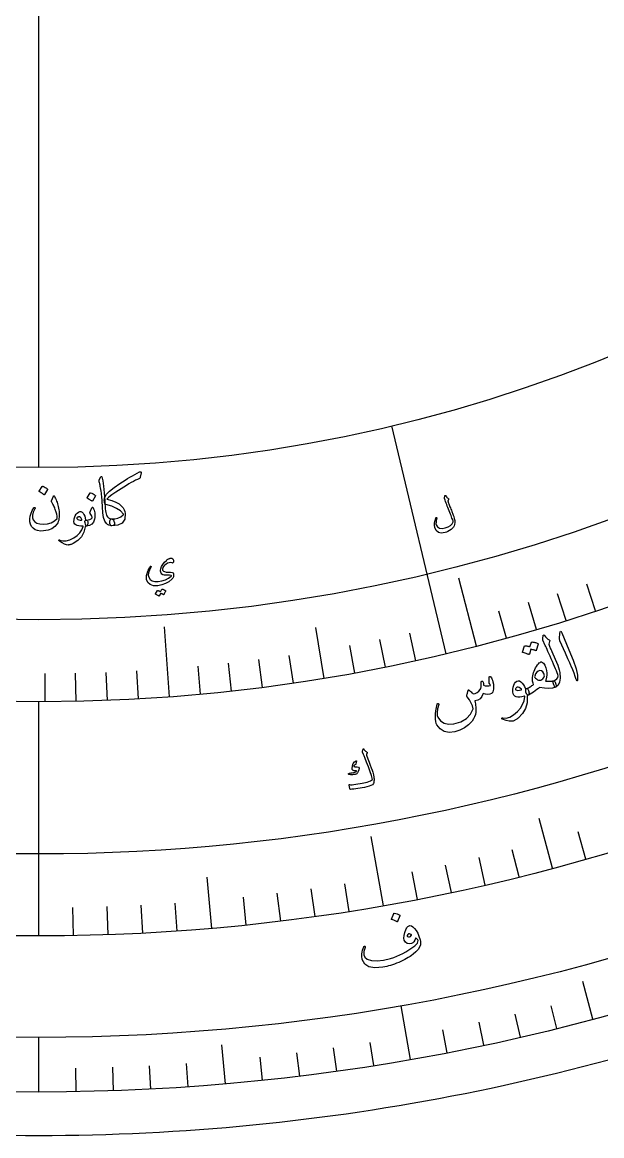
# Model space of a CAD drawing. Header units: millimetres. Extents: x -280 to 280, y -280 to 343.
# Drawn here: x -2.1 to 72.1, y -280 to -137.3 of the extents above; entities that cross this region are included whole.
import ezdxf

# ---------------------------------------------------------------- set-up
doc = ezdxf.new("R2010")
doc.units = ezdxf.units.MM
for name, color, linetype in [('CUT_OUTER', 1, 'Continuous'), ('ENGRAVE', 7, 'Continuous'), ('ENGRAVE_FINE', 8, 'Continuous'), ('TEXT', 5, 'Continuous')]:
    doc.layers.add(name, color=color, linetype=linetype)

msp = doc.modelspace()

# ---------------------------------------------------------------- linework, layer by layer
at = {"layer": 'CUT_OUTER'}
msp.add_lwpolyline([(73.0224, -270.3104), (71.3624, -270.7534), (69.6997, -271.1862), (68.0345, -271.6088), (66.3666, -272.0211), (64.6963, -272.4232), (63.0235, -272.815), (61.3483, -273.1966), (59.6709, -273.5679), (57.9912, -273.9289), (56.3093, -274.2795), (54.6253, -274.6199), (52.9392, -274.9499), (51.2512, -275.2695), (49.5612, -275.5788), (47.8693, -275.8777), (46.1757, -276.1663), (44.4803, -276.4444), (42.7832, -276.7121), (41.0845, -276.9694), (39.3843, -277.2163), (37.6826, -277.4527), (35.9795, -277.6787), (34.275, -277.8943), (32.5692, -278.0993), (30.8622, -278.294), (29.1541, -278.4781), (27.4448, -278.6517), (25.7345, -278.8149), (24.0232, -278.9675), (22.3111, -279.1097), (20.5981, -279.2413), (18.8843, -279.3625), (17.1698, -279.4731), (15.4547, -279.5732), (13.7389, -279.6627), (12.0227, -279.7418), (10.306, -279.8103), (8.5889, -279.8682), (6.8715, -279.9157), (5.1539, -279.9526), (3.436, -279.9789), (1.718, -279.9947), (0, -280), (-1.718, -279.9947), (-3.436, -279.9789)], dxfattribs=at)
at = {"layer": 'ENGRAVE'}
for points in [[(0, -194.4), (0, 194.4)], [(52.2104, -218.2417), (45.2304, -189.065)], [(56.0809, -217.2793), (53.8317, -208.5649)], [(16.7635, -223.773), (16.0912, -214.7981)], [(36.5711, -221.3999), (35.4955, -214.8881)], [(0, -254.4), (0, -224.4)], [(65.8436, -245.7315), (64.1354, -239.3564)], [(44.1761, -250.5351), (42.6133, -241.6718)], [(22.1724, -253.4319), (21.5972, -246.857)], [(71.0199, -265.05), (69.7259, -260.2204)], [(47.6491, -270.2312), (46.4335, -263.3376)], [(0, -274.4), (0, -267.4)], [(23.9155, -273.3558), (23.4798, -268.3749)]]:
    msp.add_lwpolyline(points, dxfattribs=at)
for radius in [274.4, 274.4, 267.4, 254.4, 254.4, 243.9, 224.4, 224.4, 213.9, 194.4, 194.4]:
    msp.add_circle((0, 0), radius, dxfattribs=at)
at = {"layer": 'ENGRAVE_FINE'}
for points in [[(71.3679, -212.7487), (70.2229, -209.3356)], [(67.5778, -213.9827), (66.4937, -210.5498)], [(63.7659, -215.1494), (62.7429, -211.6978)], [(59.9332, -216.2484), (58.9717, -212.7792)], [(44.4197, -219.9597), (43.7071, -216.4309)], [(48.323, -219.1352), (47.5477, -215.6197)], [(40.502, -220.7146), (39.8523, -217.1738)], [(24.712, -223.0351), (24.3156, -219.457)], [(28.6748, -222.5604), (28.2148, -218.9899)], [(32.6283, -222.0152), (32.1048, -218.4535)], [(0.8115, -224.3985), (0.7984, -220.7986)], [(4.8031, -224.3486), (4.726, -220.7494)], [(8.7932, -224.2277), (8.6521, -220.6304)], [(12.7804, -224.0358), (12.5754, -220.4416)], [(20.7411, -223.4394), (20.4084, -219.8548)], [(70.1221, -244.545), (69.1298, -241.0844)], [(61.5449, -246.8432), (60.674, -243.3502)], [(52.8927, -248.8407), (52.1443, -245.3194)], [(57.2275, -247.8797), (56.4177, -244.372)], [(48.5418, -249.726), (47.8549, -246.1921)], [(39.7969, -251.2679), (39.2338, -247.7122)], [(26.592, -253.0064), (26.2157, -249.4261)], [(31.0036, -252.5037), (30.5648, -248.9306)], [(35.4056, -251.9242), (34.9046, -248.3592)], [(4.4399, -254.3613), (4.3771, -250.7618)], [(8.8784, -254.245), (8.7528, -250.6472)], [(13.3143, -254.0514), (13.1259, -250.4563)], [(17.746, -253.7803), (17.4949, -250.1891)], [(66.3834, -266.2491), (65.6576, -263.3383)], [(61.7266, -267.3671), (61.0517, -264.444)], [(52.358, -269.3585), (51.7856, -266.4136)], [(57.051, -268.4037), (56.4272, -265.4693)], [(42.9256, -271.0217), (42.4563, -268.0586)], [(33.4409, -272.3547), (33.0753, -269.377)], [(38.1891, -271.7296), (37.7716, -268.7588)], [(14.361, -274.0239), (14.204, -271.0281)], [(19.1412, -273.7316), (18.9319, -270.7389)], [(28.6826, -272.8968), (28.369, -269.9132)], [(4.7889, -274.3582), (4.7366, -271.3587)], [(9.5764, -274.2328), (9.4717, -271.2347)]]:
    msp.add_lwpolyline(points, dxfattribs=at)
at = {"layer": 'TEXT'}
for points in [[(8.718, -198.4388), (9.3524, -198.6171), (9.88, -198.8231), (10.3006, -199.0577), (10.6141, -199.3216), (10.8081, -199.5603), (10.9507, -199.7995), (11.0417, -200.0394), (11.081, -200.28), (11.0073, -200.9969), (10.6937, -201.4988), (10.1398, -201.7844), (9.3466, -201.8519), (9.2894, -201.8397), (9.2376, -201.806), (9.1913, -201.7509), (9.1505, -201.6744), (9.1119, -201.5643), (9.0917, -201.4588), (9.0898, -201.3577), (9.1062, -201.261), (9.1484, -201.1235), (9.1956, -201.0281), (9.248, -200.9748), (9.3054, -200.9637), (9.7445, -200.9689), (10.1461, -200.8827), (10.5097, -200.7056), (10.8349, -200.4376), (10.8544, -200.4159), (10.8645, -200.3957), (10.865, -200.3771), (10.8562, -200.3601), (10.4774, -199.9563), (9.9744, -199.6175), (9.3475, -199.3427), (8.5967, -199.1307), (8.5175, -199.0911), (8.4587, -199.0073), (8.4201, -198.8792), (8.4017, -198.7067), (8.4005, -198.5537), (8.4104, -198.4161), (8.4315, -198.2939), (8.4637, -198.1871), (8.684, -197.8184), (9.0799, -197.4012), (9.65, -196.9343), (10.3928, -196.4164), (10.7242, -196.2038), (11.0508, -195.9999), (11.3726, -195.8046), (11.6897, -195.6182), (12.0021, -195.4405), (12.3098, -195.2715), (12.613, -195.1114), (12.9116, -194.96), (13.0079, -194.9303), (13.0717, -194.9409), (13.1031, -194.9918), (13.1019, -195.0831), (13.0137, -195.6237), (12.9998, -195.6792), (12.9748, -195.726), (12.9389, -195.7639), (12.892, -195.793), (12.6611, -195.9006), (12.4124, -196.0244), (12.1456, -196.1644), (11.8607, -196.3205), (11.5582, -196.4931), (11.2384, -196.6826), (10.9012, -196.8889), (10.5465, -197.112), (9.8832, -197.5417), (9.3566, -197.9054), (8.9679, -198.2041), (8.718, -198.4388)], [(0.4496, -196.8092), (0.46, -196.7986), (0.4745, -196.7922), (0.4932, -196.79), (0.5161, -196.7921), (0.6779, -196.8583), (0.8306, -196.9392), (0.9741, -197.0348), (1.1085, -197.1453), (1.1216, -197.1621), (1.1274, -197.179), (1.1259, -197.196), (1.1172, -197.213), (0.7279, -197.8583), (0.7133, -197.8737), (0.6945, -197.8775), (0.6715, -197.8697), (0.6443, -197.8502), (0.6207, -197.8333), (0.5835, -197.808), (0.5328, -197.7743), (0.4684, -197.7321), (0.3895, -197.6815), (0.2949, -197.6224), (0.1847, -197.5548), (0.0589, -197.4786), (0.0423, -197.4659), (0.0339, -197.4532), (0.0339, -197.4405), (0.0422, -197.4278)], [(9.3139, -200.9633), (9.4496, -201.0089), (9.557, -201.1087), (9.6362, -201.2628), (9.6873, -201.4713), (9.693, -201.6464), (9.6396, -201.7681), (9.527, -201.8365), (9.3551, -201.8515), (9.1621, -201.8243), (8.9859, -201.7665), (8.8267, -201.6782), (8.6845, -201.5594), (8.4716, -201.2543), (8.3136, -200.7932), (8.2102, -200.1761), (8.1611, -199.4032), (8.1541, -199.1686), (8.1442, -198.9389), (8.1313, -198.714), (8.1155, -198.494), (8.0967, -198.2795), (8.0751, -198.0709), (8.0506, -197.8682), (8.0233, -197.6715), (7.9847, -197.422), (7.9487, -197.1957), (7.9152, -196.9926), (7.8843, -196.8127), (7.856, -196.6571), (7.8302, -196.5267), (7.8071, -196.4217), (7.7865, -196.342), (7.7517, -196.2089), (7.7334, -196.1026), (7.7319, -196.0232), (7.7469, -195.9707), (7.9712, -195.5719), (8.0041, -195.5303), (8.0331, -195.5185), (8.0582, -195.5365), (8.0793, -195.5844), (8.2025, -196.0926), (8.3054, -196.7721), (8.3878, -197.623), (8.4496, -198.6454), (8.4723, -199.0234), (8.498, -199.3627), (8.527, -199.6631), (8.559, -199.9247), (8.5942, -200.147), (8.6325, -200.3295), (8.6739, -200.472), (8.7185, -200.5747), (8.8216, -200.7233), (8.9552, -200.8376), (9.1193, -200.9177), (9.3139, -200.9633)], [(2.0009, -198.0697), (2.0724, -198.2119), (2.1421, -198.3604), (2.2098, -198.5153), (2.2757, -198.6765), (2.3385, -198.8451), (2.3974, -199.0223), (2.4522, -199.2079), (2.5031, -199.402), (2.5471, -199.5955), (2.5818, -199.7874), (2.607, -199.9779), (2.6226, -200.1669), (2.6288, -200.355), (2.6254, -200.5426), (2.6125, -200.7299), (2.59, -200.9168), (2.5511, -201.1131), (2.4971, -201.2948), (2.4278, -201.4618), (2.3434, -201.6142), (2.0535, -201.9619), (1.669, -202.2285), (1.1899, -202.4134), (0.6167, -202.516), (0.2017, -202.5269), (-0.162, -202.4724), (-0.474, -202.3528), (-0.7341, -202.1684), (-0.929, -201.9316), (-1.0624, -201.6547), (-1.1347, -201.3378), (-1.1459, -200.981), (-1.0956, -200.6034), (-0.9915, -200.2409), (-0.8341, -199.8934), (-0.6235, -199.5607), (-0.5901, -199.5227), (-0.5579, -199.5016), (-0.5268, -199.4975), (-0.4968, -199.5103), (-0.469, -199.5368), (-0.4612, -199.5739), (-0.4734, -199.6215), (-0.5057, -199.6796), (-0.716, -200.0986), (-0.8211, -200.4766), (-0.8204, -200.8138), (-0.7133, -201.11), (-0.5158, -201.3477), (-0.2357, -201.5176), (0.1267, -201.6193), (0.5714, -201.6524), (1.1085, -201.5978), (1.586, -201.4543), (2.0035, -201.2225), (2.3606, -200.9027), (2.3679, -200.8915), (2.373, -200.875), (2.3759, -200.8533), (2.3767, -200.8263), (2.362, -200.6142), (2.3141, -200.3676), (2.2331, -200.0864), (2.1193, -199.7706), (2.0554, -199.6117), (1.9939, -199.4639), (1.9346, -199.3271), (1.8776, -199.2014), (1.8224, -199.0874), (1.7684, -198.9854), (1.7156, -198.8957), (1.664, -198.818), (1.6395, -198.7775), (1.6255, -198.74), (1.6221, -198.7057), (1.6292, -198.6744), (1.8751, -198.0456), (1.8983, -198.0088), (1.9269, -198.0006), (1.9611, -198.0209), (2.0009, -198.0697)], [(6.5756, -197.6487), (6.5857, -197.6378), (6.6001, -197.631), (6.6188, -197.6282), (6.6418, -197.6296), (6.8064, -197.6907), (6.9623, -197.7668), (7.1093, -197.858), (7.2477, -197.9641), (7.2614, -197.9806), (7.2678, -197.9973), (7.2668, -198.0143), (7.2585, -198.0315), (6.8875, -198.6887), (6.8734, -198.7046), (6.8546, -198.7089), (6.8313, -198.7018), (6.8033, -198.6832), (6.7791, -198.667), (6.741, -198.6429), (6.689, -198.6108), (6.623, -198.5706), (6.5422, -198.5225), (6.4454, -198.4663), (6.3326, -198.4022), (6.204, -198.33), (6.1868, -198.3178), (6.178, -198.3054), (6.1776, -198.2927), (6.1856, -198.2797)], [(52.039, -198.0265), (52.044, -198.0073), (52.053, -197.9922), (52.0659, -197.9812), (52.0827, -197.9742), (52.101, -197.9726), (52.1182, -197.978), (52.1343, -197.9901), (52.1494, -198.0092), (52.2325, -198.1212), (52.3145, -198.2152), (52.3954, -198.2913), (52.4752, -198.3494), (52.5001, -198.3713), (52.5133, -198.4006), (52.5147, -198.4375), (52.5045, -198.4818), (52.4963, -198.504), (52.4886, -198.5254), (52.4814, -198.5459), (52.4747, -198.5655), (52.4684, -198.584), (52.4624, -198.6009), (52.4567, -198.6163), (52.4514, -198.6301), (52.4428, -198.655), (52.4394, -198.6829), (52.441, -198.7138), (52.4478, -198.7478), (52.4791, -198.8404), (52.5147, -198.9411), (52.5546, -199.0497), (52.5988, -199.1663), (52.6469, -199.291), (52.6986, -199.4238), (52.754, -199.5648), (52.813, -199.714), (52.8742, -199.8622), (52.9306, -200.0019), (52.9821, -200.1329), (53.0289, -200.2554), (53.0713, -200.3696), (53.1098, -200.4756), (53.1443, -200.5736), (53.1749, -200.6635), (53.2539, -200.9327), (53.2998, -201.1954), (53.3124, -201.4516), (53.2917, -201.7012), (53.2479, -201.8562), (53.1582, -202.0122), (53.0224, -202.1694), (52.8405, -202.3275), (52.6361, -202.4723), (52.4387, -202.588), (52.2483, -202.6747), (52.0651, -202.7324), (51.5836, -202.7878), (51.2064, -202.6978), (50.9336, -202.4631), (50.7654, -202.0841), (50.7152, -201.7827), (50.7198, -201.4742), (50.779, -201.1583), (50.8925, -200.8352), (50.9024, -200.8156), (50.9145, -200.8019), (50.9289, -200.7943), (50.9455, -200.7926), (50.9642, -200.7948), (50.9793, -200.8001), (50.9909, -200.8084), (50.9989, -200.8199), (51.0071, -200.8378), (51.011, -200.8561), (51.0106, -200.8748), (51.006, -200.8938), (50.9428, -201.17), (50.9091, -201.4002), (50.905, -201.5843), (50.9308, -201.7222), (51.0962, -201.9916), (51.3458, -202.1456), (51.6796, -202.184), (52.0974, -202.1063), (52.457, -201.9706), (52.7471, -201.7962), (52.9675, -201.5834), (53.1182, -201.3325), (53.0888, -201.2382), (53.0521, -201.1288), (53.008, -201.0041), (52.9567, -200.8642), (52.8977, -200.7088), (52.8306, -200.5377), (52.7554, -200.3508), (52.6721, -200.1482), (52.5886, -199.9385), (52.5074, -199.7318), (52.4285, -199.5282), (52.352, -199.3276), (52.278, -199.13), (52.207, -198.9352), (52.139, -198.7433), (52.0739, -198.5543), (52.0037, -198.3743), (51.9992, -198.3529), (51.997, -198.3323), (51.9972, -198.3125), (51.9998, -198.2936)], [(6.5803, -200.0801), (6.7991, -199.5475), (6.8319, -199.4887), (6.8681, -199.4668), (6.9077, -199.4818), (6.9506, -199.5338), (7.0321, -199.6912), (7.0971, -199.8559), (7.1455, -200.0282), (7.1774, -200.2079), (7.1921, -200.3961), (7.1891, -200.594), (7.1684, -200.8016), (7.1299, -201.0188), (7.0018, -201.3865), (6.792, -201.6532), (6.5003, -201.8185), (6.1272, -201.882), (6.0832, -201.8564), (6.0366, -201.7768), (5.9873, -201.6432), (5.9354, -201.4557), (5.9191, -201.3551), (5.9193, -201.2719), (5.936, -201.2063), (5.9691, -201.1582), (5.9962, -201.1394), (6.0277, -201.1268), (6.0637, -201.1205), (6.1041, -201.1203), (6.3392, -201.1056), (6.5421, -201.0515), (6.7128, -200.9579), (6.8512, -200.8251), (6.8572, -200.8148), (6.8589, -200.8015), (6.8562, -200.7852), (6.8491, -200.7659), (6.8117, -200.6475), (6.7583, -200.5275), (6.689, -200.4059), (6.6039, -200.2827), (6.5759, -200.236), (6.5626, -200.1866), (6.5641, -200.1347), (6.5803, -200.0801)], [(5.9594, -201.9802), (5.7792, -202.6828), (5.4582, -203.2756), (4.9957, -203.7581), (4.3915, -204.1294), (4.3066, -204.1675), (4.2226, -204.2018), (4.1396, -204.2323), (4.0576, -204.2591), (3.9771, -204.2816), (3.8986, -204.2992), (3.8222, -204.3121), (3.7479, -204.3201), (3.5618, -204.2975), (3.3142, -204.2069), (3.0055, -204.0481), (2.6361, -203.8209), (2.5963, -203.788), (2.5728, -203.756), (2.5654, -203.7249), (2.5742, -203.6946), (2.5943, -203.6711), (2.6211, -203.6602), (2.6544, -203.6618), (2.6944, -203.6761), (3.0765, -203.7919), (3.5033, -203.7845), (3.974, -203.6536), (4.4876, -203.3989), (4.904, -203.1061), (5.2451, -202.7645), (5.511, -202.3747), (5.7019, -201.9369), (5.6999, -201.9216), (5.6947, -201.9095), (5.6865, -201.9008), (5.6751, -201.8953), (5.3809, -201.8864), (5.1299, -201.859), (4.9224, -201.8134), (4.7582, -201.7495), (4.6301, -201.6477), (4.548, -201.5045), (4.5119, -201.3201), (4.5218, -201.0943), (4.5259, -201.0643), (4.531, -201.0338), (4.5372, -201.0027), (4.5445, -200.971), (4.5528, -200.9383), (4.5621, -200.9039), (4.5724, -200.8679), (4.5837, -200.8304), (4.6778, -200.5863), (4.7938, -200.3829), (4.9317, -200.2202), (5.0915, -200.0981), (5.2563, -200.0293), (5.409, -200.0263), (5.5498, -200.0891), (5.6788, -200.2179), (5.7935, -200.3988), (5.8829, -200.6101), (5.9468, -200.8518), (5.9851, -201.1239), (6.0019, -201.1231), (6.018, -201.1218), (6.0337, -201.12), (6.0487, -201.1177), (6.0638, -201.1154), (6.0795, -201.1136), (6.0956, -201.1123), (6.1123, -201.1116), (6.1701, -201.122), (6.2158, -201.1571), (6.2496, -201.217), (6.2714, -201.3015), (6.2823, -201.3949), (6.2836, -201.4896), (6.2754, -201.5857), (6.2577, -201.6832), (6.2331, -201.7692), (6.2046, -201.831), (6.1722, -201.8685), (6.1358, -201.8818), (5.9737, -201.8866), (5.9731, -201.902), (5.9705, -201.9227), (5.9659, -201.9488), (5.9594, -201.9802)], [(5.5236, -201.0439), (5.4303, -200.8913), (5.3297, -200.7844), (5.222, -200.7232), (5.107, -200.7076), (5.0391, -200.7273), (4.9789, -200.7574), (4.9263, -200.7979), (4.8814, -200.8488), (4.8671, -200.8756), (4.8657, -200.9042), (4.8771, -200.9346), (4.9012, -200.9669), (4.9907, -201.0414), (5.1189, -201.0906), (5.2859, -201.1143), (5.4915, -201.1125), (5.5126, -201.1077), (5.525, -201.0947), (5.5287, -201.0734), (5.5236, -201.0439)], [(17.1098, -206.617), (16.9232, -206.5711), (16.7203, -206.5851), (16.5011, -206.659), (16.2653, -206.7928), (16.1183, -206.914), (15.9988, -207.0542), (15.9067, -207.2134), (15.8422, -207.3918), (15.8371, -207.4268), (15.8391, -207.4628), (15.8483, -207.4996), (15.8646, -207.5373), (15.9634, -207.6507), (16.1205, -207.7299), (16.3361, -207.7746), (16.6102, -207.7847), (16.8805, -207.7916), (17.0793, -207.8274), (17.2069, -207.8923), (17.263, -207.9864), (17.2853, -208.1913), (17.2599, -208.3775), (17.1864, -208.545), (17.065, -208.6938), (16.6659, -209.0138), (16.2321, -209.2599), (15.7639, -209.4319), (15.2618, -209.5296), (14.7057, -209.5312), (14.2806, -209.3951), (13.9867, -209.1221), (13.8242, -208.7128), (13.8012, -208.4838), (13.8179, -208.2324), (13.8742, -207.9585), (13.9698, -207.6621), (14.0044, -207.5791), (14.0402, -207.4989), (14.0772, -207.4214), (14.1154, -207.3467), (14.1552, -207.2743), (14.1968, -207.2039), (14.2404, -207.1355), (14.2858, -207.0691), (14.3107, -207.0412), (14.3338, -207.029), (14.3553, -207.0324), (14.3749, -207.0516), (14.3869, -207.0762), (14.3911, -207.1014), (14.3876, -207.1271), (14.3764, -207.1534), (14.1705, -207.5424), (14.0559, -207.8883), (14.0331, -208.1911), (14.1025, -208.4509), (14.2877, -208.717), (14.5457, -208.8958), (14.8764, -208.9871), (15.2795, -208.9906), (15.79, -208.9119), (16.2442, -208.772), (16.6417, -208.5712), (16.9823, -208.3097), (17.0023, -208.2883), (17.0088, -208.2679), (17.0019, -208.2486), (16.9816, -208.2305), (16.9026, -208.2001), (16.7683, -208.1798), (16.5787, -208.1695), (16.3337, -208.1691), (16.0837, -208.1581), (15.8904, -208.1156), (15.7537, -208.0418), (15.6737, -207.9367), (15.6308, -207.8094), (15.6114, -207.6739), (15.6154, -207.5303), (15.643, -207.3786), (15.7464, -207.0767), (15.8996, -206.7943), (16.1026, -206.5312), (16.3552, -206.2873), (16.4227, -206.2289), (16.4887, -206.1776), (16.5531, -206.1335), (16.616, -206.0966), (16.6769, -206.0665), (16.7356, -206.043), (16.7919, -206.0261), (16.846, -206.0156), (17.0609, -206.0181), (17.1995, -206.1011), (17.2618, -206.2648), (17.2477, -206.5092), (17.2272, -206.5764), (17.1973, -206.6168), (17.1582, -206.6303), (17.1098, -206.617)], [(15.7825, -209.9892), (15.7891, -209.9816), (15.7988, -209.9766), (15.8115, -209.9743), (15.8273, -209.9745), (15.885, -209.991), (15.9411, -210.0098), (15.9956, -210.0307), (16.0484, -210.054), (16.1001, -210.0797), (16.1509, -210.1084), (16.2008, -210.1399), (16.2499, -210.1744), (16.2597, -210.1853), (16.2646, -210.1973), (16.2646, -210.2104), (16.2596, -210.2246), (16.0181, -210.6734), (16.011, -210.6796), (15.9999, -210.6804), (15.9848, -210.6759), (15.9657, -210.666), (15.9524, -210.6566), (15.931, -210.6439), (15.9014, -210.6279), (15.8636, -210.6086), (15.8173, -210.5858), (15.7621, -210.5589), (15.698, -210.5282), (15.625, -210.4935), (15.4321, -210.8416), (15.4229, -210.8526), (15.4102, -210.856), (15.394, -210.8519), (15.3745, -210.8402), (15.3576, -210.8301), (15.3309, -210.8151), (15.2946, -210.7951), (15.2486, -210.7701), (15.1921, -210.7402), (15.1245, -210.7055), (15.0459, -210.6658), (14.9561, -210.6213), (14.9466, -210.6135), (14.942, -210.6053), (14.9425, -210.5968), (14.948, -210.5879), (15.1984, -210.1568), (15.2051, -210.1492), (15.2147, -210.1443), (15.2275, -210.142), (15.2433, -210.1422), (15.2922, -210.1541), (15.3398, -210.1684), (15.3863, -210.1854), (15.4314, -210.2049), (15.4754, -210.2266), (15.518, -210.2502), (15.5593, -210.2756), (15.5994, -210.3029)], [(66.7905, -215.6489), (66.8238, -215.4527), (66.8742, -215.3717), (66.9421, -215.4059), (67.0272, -215.5553), (67.934, -217.7355), (68.4887, -219.0741), (68.8608, -220.1656), (69.0487, -221.0105), (69.0514, -221.6091), (69.0348, -221.6633), (69.0151, -221.6958), (68.9925, -221.7066), (68.967, -221.6957), (68.9425, -221.6738), (68.9201, -221.6424), (68.8998, -221.6016), (68.8816, -221.5514), (68.7582, -221.1545), (68.6089, -220.7392), (68.4339, -220.3056), (68.2332, -219.8535), (68.1832, -219.7346), (68.0445, -219.4147), (67.8173, -218.8936), (67.502, -218.1712), (66.7901, -216.5731), (66.7584, -216.4862), (66.7378, -216.4034), (66.7283, -216.3247), (66.73, -216.2502)], [(63.1333, -216.7777), (63.1412, -216.7629), (63.155, -216.7514), (63.1746, -216.7432), (63.2001, -216.7383), (63.2989, -216.7463), (63.3959, -216.7586), (63.4911, -216.7751), (63.5845, -216.7958), (63.6769, -216.8212), (63.7689, -216.8517), (63.8607, -216.8872), (63.9521, -216.9278), (63.9718, -216.9426), (63.984, -216.9609), (63.9885, -216.9827), (63.9855, -217.008), (63.7564, -217.8355), (63.7472, -217.8482), (63.7296, -217.8533), (63.7037, -217.8509), (63.6694, -217.8409), (63.6446, -217.8298), (63.6054, -217.8159), (63.552, -217.7993), (63.4842, -217.78), (63.4014, -217.7576), (63.3029, -217.7316), (63.1886, -217.702), (63.0585, -217.6689), (62.8706, -218.3125), (62.8595, -218.3338), (62.8402, -218.3437), (62.8127, -218.3423), (62.777, -218.3294), (62.7462, -218.3183), (62.6979, -218.3023), (62.6321, -218.2812), (62.549, -218.2551), (62.4474, -218.2243), (62.3261, -218.1891), (62.1852, -218.1495), (62.0247, -218.1054), (62.0066, -218.0956), (61.9964, -218.0835), (61.9941, -218.0692), (61.9999, -218.0526), (62.2518, -217.2521), (62.2598, -217.2374), (62.2736, -217.2259), (62.2933, -217.2178), (62.3189, -217.2129), (62.4019, -217.2163), (62.4837, -217.2242), (62.5645, -217.2369), (62.6442, -217.2542), (62.7227, -217.2755), (62.7998, -217.3004), (62.8754, -217.3288), (62.9496, -217.3607)], [(64.5868, -216.4192), (64.6028, -216.2511), (64.6145, -216.118), (64.622, -216.02), (64.6252, -215.957), (64.6301, -215.9161), (64.6426, -215.8842), (64.6627, -215.8613), (64.6903, -215.8473), (64.7252, -215.8432), (64.7579, -215.8521), (64.7885, -215.8743), (64.8168, -215.9096), (64.9508, -216.0842), (65.0937, -216.2347), (65.2454, -216.3613), (65.4061, -216.4638), (65.4527, -216.4979), (65.4774, -216.545), (65.4801, -216.6049), (65.4609, -216.6778), (65.3481, -217.0226), (65.4, -217.146), (65.4513, -217.2671), (65.5019, -217.3859), (65.5519, -217.5024), (65.6011, -217.6166), (65.6497, -217.7285), (65.6976, -217.8381), (65.7448, -217.9454), (66.1819, -218.9387), (66.5028, -219.7214), (66.7067, -220.2939), (66.7932, -220.6562), (66.8147, -221.3547), (66.7312, -221.9004), (66.5427, -222.2932), (66.2498, -222.5328), (66.2405, -222.5355), (66.2312, -222.5383), (66.222, -222.5411), (66.2127, -222.5438), (66.1423, -222.5084), (66.0717, -222.4005), (66.0011, -222.22), (65.9304, -221.967), (65.9114, -221.8712), (65.9172, -221.7957), (65.9479, -221.7403), (66.0033, -221.705), (66.2237, -221.5886), (66.3933, -221.4457), (66.5122, -221.2767), (66.5803, -221.0814), (66.5146, -220.8914), (66.4346, -220.6768), (66.3404, -220.4377), (66.232, -220.174), (66.1103, -219.8868), (65.9764, -219.577), (65.8301, -219.2445), (65.6716, -218.8894), (65.5189, -218.5395), (65.3807, -218.2252), (65.2571, -217.9467), (65.1479, -217.7039), (65.0544, -217.4964), (64.9776, -217.3241), (64.9174, -217.1868), (64.874, -217.0846), (64.6271, -216.5874), (64.6089, -216.5366), (64.5961, -216.4916), (64.5887, -216.4525), (64.5868, -216.4192)], [(64.3447, -219.3031), (64.3579, -219.2996), (64.3701, -219.2969), (64.3814, -219.2952), (64.3917, -219.2943), (64.4016, -219.2942), (64.4117, -219.2947), (64.4219, -219.2958), (64.4323, -219.2974), (64.5568, -219.3515), (64.6703, -219.44), (64.773, -219.5629), (64.8649, -219.7203), (65.0015, -220.0545), (65.0859, -220.393), (65.1178, -220.7357), (65.0969, -221.0826), (65.0852, -221.1661), (65.0711, -221.2502), (65.0548, -221.3351), (65.0361, -221.4206), (65.015, -221.5068), (64.9917, -221.5936), (64.966, -221.6812), (64.9379, -221.7694), (65.0929, -221.7762), (65.2417, -221.779), (65.3845, -221.7779), (65.5211, -221.7729), (65.6514, -221.7635), (65.7752, -221.749), (65.8925, -221.7295), (66.0033, -221.705), (66.0492, -221.707), (66.0943, -221.7405), (66.1388, -221.8054), (66.1827, -221.9019), (66.2725, -222.1524), (66.3137, -222.341), (66.3061, -222.4678), (66.2498, -222.5328), (65.8516, -222.6484), (65.3741, -222.6916), (64.818, -222.6617), (64.1837, -222.5582), (64.0217, -222.6997), (63.8375, -222.8475), (63.631, -223.0013), (63.4022, -223.1613), (63.1711, -223.314), (62.9833, -223.4294), (62.8389, -223.5074), (62.738, -223.5482), (62.682, -223.5502), (62.626, -223.5248), (62.5698, -223.4721), (62.5135, -223.3919), (62.4873, -223.3444), (62.4653, -223.2958), (62.4473, -223.246), (62.4333, -223.1951), (62.4223, -223.1434), (62.413, -223.0912), (62.4055, -223.0385), (62.3997, -222.9853), (62.4013, -222.8839), (62.4194, -222.8053), (62.4538, -222.7496), (62.5046, -222.7167), (62.6306, -222.6554), (62.7526, -222.5933), (62.8706, -222.5304), (62.9846, -222.4667), (63.0957, -222.4019), (63.2051, -222.3356), (63.3128, -222.2678), (63.4189, -222.1986), (63.3424, -221.9965), (63.2937, -221.7777), (63.2727, -221.5423), (63.2792, -221.2903), (63.3063, -221.0811), (63.348, -220.8738), (63.4045, -220.6685), (63.4756, -220.4652), (63.5626, -220.2635), (63.6664, -220.063), (63.7872, -219.8638), (63.9248, -219.6658), (64.0366, -219.5283), (64.1439, -219.422), (64.2465, -219.3469), (64.3447, -219.3031)], [(64.2181, -220.4), (64.0064, -220.4747), (63.8253, -220.6165), (63.6746, -220.8254), (63.5542, -221.1017), (63.5437, -221.1845), (63.5766, -221.275), (63.6527, -221.3729), (63.7723, -221.4783), (63.9162, -221.5679), (64.056, -221.6212), (64.1916, -221.6382), (64.3229, -221.6188), (64.4548, -221.5561), (64.5828, -221.4457), (64.7068, -221.2877), (64.8266, -221.082), (64.7229, -220.7774), (64.5869, -220.5622), (64.4186, -220.4365), (64.2181, -220.4)], [(57.7141, -221.2993), (57.7197, -221.2545), (57.7328, -221.2201), (57.7536, -221.196), (57.782, -221.1824), (57.8218, -221.177), (57.8583, -221.1823), (57.8914, -221.1985), (57.9212, -221.2254), (58.0041, -221.3277), (58.0793, -221.4618), (58.1468, -221.6276), (58.2067, -221.8252), (58.272, -222.1566), (58.2924, -222.4823), (58.2678, -222.8025), (58.1981, -223.117), (58.1667, -223.1965), (58.1267, -223.2621), (58.0781, -223.3138), (58.0209, -223.3516), (57.7972, -223.425), (57.542, -223.4481), (57.2554, -223.4208), (56.9375, -223.343), (56.7839, -223.7256), (56.559, -224.0108), (56.2632, -224.1984), (55.8967, -224.2882), (55.9337, -224.4876), (55.9635, -224.6808), (55.9861, -224.8677), (56.0015, -225.0484), (56.0101, -225.2239), (56.0119, -225.3956), (56.0072, -225.5633), (55.9958, -225.7272), (55.9495, -226.0291), (55.8577, -226.3199), (55.7202, -226.5996), (55.5371, -226.8681), (55.0746, -227.3635), (54.5523, -227.7583), (53.9709, -228.0521), (53.331, -228.2445), (52.5768, -228.3166), (51.9402, -228.1934), (51.422, -227.8761), (51.0225, -227.3653), (50.9396, -227.1675), (50.8791, -226.9254), (50.8409, -226.6389), (50.8249, -226.3081), (50.8354, -225.9393), (50.8788, -225.5483), (50.955, -225.1351), (51.0637, -224.6996), (51.0739, -224.6715), (51.0892, -224.6495), (51.1097, -224.6338), (51.1352, -224.6243), (51.162, -224.6207), (51.1864, -224.6225), (51.2084, -224.6298), (51.2279, -224.6426), (51.2439, -224.6641), (51.2532, -224.6885), (51.2556, -224.7156), (51.2514, -224.7455), (51.1189, -225.3225), (51.0537, -225.7868), (51.0565, -226.1385), (51.1278, -226.3776), (51.4874, -226.8589), (51.9518, -227.1622), (52.521, -227.2867), (53.1942, -227.2317), (54.09, -226.9598), (54.804, -226.5478), (55.3351, -225.9975), (55.6832, -225.3102), (55.589, -224.9368), (55.4301, -224.5572), (55.2067, -224.1712), (54.9191, -223.7787), (54.8855, -223.74), (54.8636, -223.7034), (54.8533, -223.6688), (54.8546, -223.6364), (54.8791, -223.5201), (54.9028, -223.4109), (54.9258, -223.3086), (54.9479, -223.2132), (54.9696, -223.1261), (54.9911, -223.0482), (55.0123, -222.9796), (55.0334, -222.9203), (55.0473, -222.8941), (55.0654, -222.8803), (55.0879, -222.8791), (55.1147, -222.8904), (55.1295, -222.9003), (55.1506, -222.9161), (55.1781, -222.9377), (55.212, -222.9652), (55.2511, -222.9987), (55.2943, -223.0387), (55.3416, -223.0851), (55.3929, -223.1378), (55.4956, -223.2384), (55.5787, -223.3092), (55.642, -223.3503), (55.6856, -223.3617), (55.9325, -223.3216), (56.164, -223.2196), (56.3797, -223.0557), (56.5794, -222.83), (56.6392, -222.6985), (56.68, -222.4975), (56.7017, -222.227), (56.7042, -221.8872), (56.7045, -221.8549), (56.713, -221.8255), (56.7296, -221.7989), (56.7543, -221.7753), (56.7788, -221.7579), (56.8038, -221.7477), (56.8296, -221.7449), (56.8559, -221.7493), (56.906, -221.7983), (56.9473, -221.9041), (56.9798, -222.0667), (57.0034, -222.2861), (57.2199, -222.3531), (57.4391, -222.3771), (57.6608, -222.3581), (57.8851, -222.2961), (57.8645, -222.2289), (57.8415, -222.1761), (57.816, -222.1374), (57.788, -222.1131), (57.7577, -222.0913), (57.7366, -222.067), (57.7247, -222.0403), (57.7221, -222.0113)], [(62.5802, -223.7021), (62.5738, -224.524), (62.3827, -225.2638), (62.0058, -225.9208), (61.4428, -226.4941), (61.3598, -226.5591), (61.2768, -226.6198), (61.1939, -226.6761), (61.111, -226.7279), (61.0286, -226.7746), (60.9472, -226.8155), (60.8667, -226.8505), (60.7871, -226.8796), (60.5763, -226.9055), (60.2794, -226.8735), (59.8965, -226.7832), (59.4282, -226.6342), (59.3755, -226.6089), (59.3409, -226.5802), (59.3243, -226.5479), (59.3256, -226.5122), (59.3413, -226.4808), (59.3678, -226.4615), (59.4049, -226.4542), (59.4528, -226.459), (59.9046, -226.482), (60.3719, -226.3573), (60.8537, -226.0847), (61.3489, -225.6643), (61.7269, -225.2285), (62.0088, -224.7597), (62.1948, -224.2584), (62.2852, -223.7246), (62.2787, -223.7084), (62.2698, -223.6965), (62.2583, -223.6892), (62.2443, -223.6862), (61.9183, -223.7568), (61.6349, -223.7952), (61.3941, -223.8016), (61.1962, -223.7763), (61.0274, -223.6992), (60.898, -223.5642), (60.808, -223.3711), (60.7571, -223.1201), (60.7534, -223.086), (60.7508, -223.051), (60.7491, -223.0151), (60.7484, -222.9783), (60.7486, -222.94), (60.7494, -222.8997), (60.751, -222.8573), (60.7532, -222.8129), (60.79, -222.5187), (60.862, -222.2633), (60.9693, -222.0467), (61.1118, -221.8688), (61.2742, -221.7481), (61.4413, -221.7031), (61.6134, -221.7338), (61.7904, -221.8402), (61.966, -222.0079), (62.122, -222.2159), (62.2583, -222.4643), (62.3747, -222.7531), (62.3929, -222.7477), (62.4104, -222.7419), (62.4271, -222.7356), (62.443, -222.729), (62.459, -222.7223), (62.4757, -222.7161), (62.4931, -222.7102), (62.5113, -222.7048), (62.5776, -222.7005), (62.6375, -222.7267), (62.691, -222.7833), (62.7381, -222.8704), (62.7755, -222.9701), (62.8029, -223.0739), (62.8201, -223.1819), (62.8272, -223.2939), (62.8237, -223.3952), (62.8092, -223.4709), (62.7837, -223.5211), (62.7473, -223.5456), (62.5704, -223.5952), (62.5739, -223.6123), (62.5767, -223.6358), (62.5788, -223.6657), (62.5802, -223.7021)], [(61.8453, -222.7911), (61.7009, -222.6488), (61.5612, -222.5586), (61.426, -222.5207), (61.2953, -222.535), (61.2259, -222.5752), (61.1679, -222.6247), (61.1211, -222.6836), (61.0856, -222.7518), (61.0773, -222.7852), (61.0835, -222.8171), (61.1043, -222.8474), (61.1397, -222.8763), (61.2584, -222.9339), (61.4129, -222.953), (61.603, -222.9335), (61.8287, -222.8754), (61.8506, -222.8643), (61.8607, -222.8466), (61.8589, -222.8222), (61.8453, -222.7911)], [(41.6522, -230.4654), (41.6978, -230.5247), (41.7444, -230.5804), (41.7919, -230.6323), (41.8403, -230.6806), (41.89, -230.725), (41.9413, -230.7656), (41.9942, -230.8023), (42.0489, -230.8352), (42.0712, -230.8552), (42.0821, -230.8812), (42.0817, -230.9132), (42.07, -230.9512), (41.9948, -231.1543), (41.9878, -231.176), (41.9833, -231.1942), (41.9813, -231.2088), (41.9817, -231.2197), (42.1711, -231.6971), (42.3393, -232.129), (42.4862, -232.5155), (42.6118, -232.8565), (42.7153, -233.1518), (42.7964, -233.4011), (42.855, -233.6044), (42.8909, -233.7618), (42.9458, -234.061), (42.9579, -234.1569), (42.9654, -234.2539), (42.9685, -234.3522), (42.9669, -234.4517), (42.9605, -234.5526), (42.9487, -234.6547), (42.9317, -234.7583), (42.9093, -234.8632), (42.7509, -235.0415), (42.3613, -235.2134), (41.7402, -235.3776), (40.8876, -235.5324), (40.6193, -235.5693), (40.37, -235.5964), (40.1395, -235.6138), (39.928, -235.6214), (39.9079, -235.6165), (39.8924, -235.6069), (39.8817, -235.5926), (39.8757, -235.5735), (39.8542, -235.4807), (39.8354, -235.3961), (39.8191, -235.3198), (39.8054, -235.2516), (39.7941, -235.191), (39.7852, -235.137), (39.7786, -235.0897), (39.7743, -235.0491), (39.7731, -235.026), (39.779, -235.0121), (39.792, -235.0071), (39.812, -235.0112), (39.9628, -235.0301), (40.153, -235.0304), (40.3827, -235.0119), (40.6518, -234.9745), (41.4507, -234.8345), (42.0686, -234.6856), (42.5055, -234.5291), (42.7616, -234.3662), (42.7273, -234.1803), (42.6279, -233.8493), (42.4636, -233.3731), (42.2348, -232.7516), (42.0011, -232.1301), (41.8229, -231.6603), (41.6996, -231.3422), (41.631, -231.1759), (41.6108, -231.1306), (41.5919, -231.0883), (41.5743, -231.0489), (41.558, -231.0124), (41.5431, -230.9792), (41.5296, -230.9496), (41.5176, -230.9238), (41.507, -230.9017), (41.4873, -230.8528), (41.4771, -230.8045), (41.4763, -230.7569), (41.485, -230.71), (41.5575, -230.4572), (41.5641, -230.4399), (41.5724, -230.4277), (41.5824, -230.4208), (41.5941, -230.4191), (41.6098, -230.4245), (41.6248, -230.434), (41.6389, -230.4477), (41.6522, -230.4654)], [(40.6655, -231.9529), (40.6771, -231.9525), (40.6878, -231.9553), (40.6974, -231.9615), (40.7061, -231.971), (40.7101, -231.9802), (40.7126, -231.9904), (40.7138, -232.0016), (40.7136, -232.0138), (40.6432, -232.3603), (40.6334, -232.3959), (40.6215, -232.424), (40.6075, -232.4446), (40.5914, -232.4576), (40.519, -232.4927), (40.4591, -232.5327), (40.4118, -232.5775), (40.377, -232.6273), (40.3725, -232.6509), (40.388, -232.6727), (40.4235, -232.6925), (40.4791, -232.7104), (40.5151, -232.7163), (40.5522, -232.7213), (40.5902, -232.7253), (40.6293, -232.7284), (40.6697, -232.7303), (40.7119, -232.7312), (40.7559, -232.731), (40.8017, -232.7297), (40.9672, -232.7672), (41.0399, -232.8912), (41.0198, -233.1016), (40.9064, -233.3985), (40.8541, -233.49), (40.8002, -233.5637), (40.7448, -233.6194), (40.6878, -233.6574), (40.6224, -233.6833), (40.5296, -233.7053), (40.4094, -233.7234), (40.2618, -233.7374), (40.1862, -233.743), (40.114, -233.7455), (40.0453, -233.7451), (39.9799, -233.7417), (39.9182, -233.7365), (39.8603, -233.7306), (39.8062, -233.7241), (39.756, -233.7169), (39.7238, -233.7055), (39.6996, -233.6903), (39.6835, -233.6714), (39.6753, -233.6487), (39.6751, -233.624), (39.6836, -233.6048), (39.7009, -233.5913), (39.727, -233.5833), (39.8109, -233.5631), (39.9065, -233.5416), (40.0136, -233.519), (40.1322, -233.4951), (40.3535, -233.4502), (40.5249, -233.4068), (40.6462, -233.3648), (40.7176, -233.3244), (40.7263, -233.3154), (40.7299, -233.3049), (40.7286, -233.2929), (40.7223, -233.2794), (40.7155, -233.2716), (40.7042, -233.2653), (40.6885, -233.2605), (40.6683, -233.2573), (40.4843, -233.2452), (40.4068, -233.2366), (40.3388, -233.22), (40.2805, -233.1954), (40.2318, -233.1629), (40.1884, -233.1223), (40.1592, -233.0777), (40.1441, -233.0291), (40.1433, -232.9765), (40.1945, -232.6116), (40.2986, -232.3195), (40.4556, -232.0999), (40.6655, -231.9529)], [(45.4963, -251.513), (45.5052, -251.4999), (45.5193, -251.4905), (45.5385, -251.4847), (45.5629, -251.4826), (45.7452, -251.5218), (45.9205, -251.5782), (46.089, -251.6519), (46.2506, -251.7428), (46.2675, -251.758), (46.2768, -251.7747), (46.2784, -251.7928), (46.2724, -251.8122), (45.9848, -252.5627), (45.9724, -252.5816), (45.9534, -252.589), (45.9278, -252.5851), (45.8956, -252.5697), (45.8677, -252.5564), (45.824, -252.5368), (45.7645, -252.5109), (45.6891, -252.4787), (45.5968, -252.4403), (45.4865, -252.3959), (45.3583, -252.3456), (45.2121, -252.2892), (45.1922, -252.279), (45.1811, -252.2673), (45.1787, -252.2539), (45.1851, -252.239)], [(47.3953, -253.1289), (47.568, -253.0833), (47.7548, -253.1187), (47.9559, -253.2353), (48.1714, -253.4328), (48.3818, -253.7031), (48.5672, -254.0378), (48.7276, -254.437), (48.8628, -254.9008), (48.9006, -255.0712), (48.9195, -255.2326), (48.9195, -255.3849), (48.9004, -255.5282), (48.7932, -255.8274), (48.6057, -256.1292), (48.3375, -256.4332), (47.9884, -256.7394), (47.7867, -256.8887), (47.5764, -257.0331), (47.3574, -257.1726), (47.1299, -257.307), (46.8933, -257.4366), (46.6469, -257.5614), (46.3909, -257.6814), (46.1252, -257.7964), (45.857, -257.9048), (45.5935, -258.0045), (45.3347, -258.0957), (45.0807, -258.1783), (44.8308, -258.2519), (44.5844, -258.316), (44.3415, -258.3707), (44.1022, -258.4159), (43.0873, -258.5041), (42.3088, -258.3655), (41.7676, -258.0024), (41.4637, -257.4162), (41.4344, -257.2734), (41.4163, -257.1082), (41.4096, -256.9206), (41.414, -256.7106), (41.4384, -256.4767), (41.4872, -256.2458), (41.5602, -256.0178), (41.6574, -255.7927), (41.673, -255.7661), (41.693, -255.7457), (41.7175, -255.7314), (41.7463, -255.7233), (41.7752, -255.7226), (41.7998, -255.7306), (41.8202, -255.7473), (41.8363, -255.7726), (41.8468, -255.8018), (41.8502, -255.8299), (41.8467, -255.8568), (41.8361, -255.8825), (41.6734, -256.3952), (41.659, -256.8128), (41.7937, -257.1352), (42.078, -257.3622), (42.6555, -257.5521), (43.3502, -257.6044), (44.161, -257.5182), (45.087, -257.2923), (45.4873, -257.1611), (45.8843, -257.0091), (46.2779, -256.8364), (46.668, -256.6431), (47.0539, -256.4291), (47.435, -256.1947), (47.8111, -255.9398), (48.1823, -255.6646), (48.3759, -255.4987), (48.5142, -255.3329), (48.5974, -255.1671), (48.6254, -255.0014), (48.5741, -254.9008), (48.5069, -254.8125), (48.4238, -254.7364), (48.3247, -254.6725), (48.314, -254.6705), (48.303, -254.6789), (48.2917, -254.6977), (48.2801, -254.7269), (48.1919, -254.9562), (48.0783, -255.1373), (47.9395, -255.2703), (47.7755, -255.355), (47.4585, -255.4187), (47.1965, -255.3708), (46.9897, -255.2115), (46.8382, -254.9408), (46.793, -254.6857), (46.8202, -254.3587), (46.9192, -253.9598), (47.0898, -253.4891), (47.1488, -253.3696), (47.2194, -253.2697), (47.3016, -253.1895), (47.3953, -253.1289)], [(47.7268, -254.3625), (47.7518, -254.3164), (47.7537, -254.2747), (47.7324, -254.2373), (47.688, -254.2043), (47.52, -254.1358), (47.3834, -254.1372), (47.2781, -254.2085), (47.204, -254.3498), (47.1983, -254.3899), (47.2017, -254.4237), (47.2143, -254.4512), (47.2359, -254.4724), (47.3741, -254.5283), (47.5021, -254.5286), (47.6197, -254.4733), (47.7268, -254.3625)]]:
    msp.add_lwpolyline(points, close=True, dxfattribs=at)

doc.saveas('drawing.dxf')
